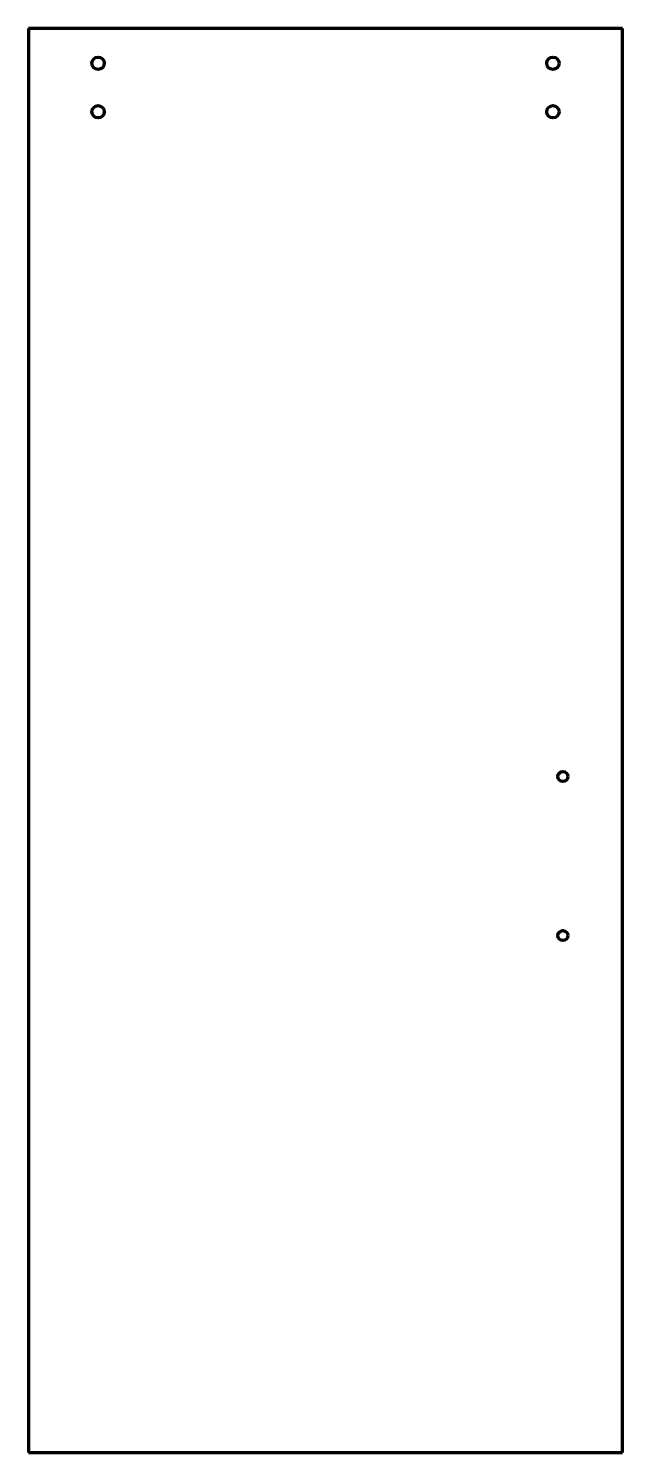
# Model space of a CAD drawing. Header units: inches. Extents: x 0 to 29.9, y 0 to 71.6.
import ezdxf

# ---------------------------------------------------------------- set-up
doc = ezdxf.new("R2010")
doc.units = ezdxf.units.IN
doc.header["$MEASUREMENT"] = 0
doc.layers.add('1', color=7, linetype='Continuous')

msp = doc.modelspace()

# ---------------------------------------------------------------- linework, layer by layer
at = {"color": 7, "lineweight": 90}
for p, q in [((0, 71.625), (0, 0)), ((29.875, 71.625), (0, 71.625)), ((29.875, 0), (29.875, 71.625)), ((0, 0), (29.875, 0))]:
    msp.add_line(p, q, dxfattribs=at)
at = {"layer": '1', "color": 1, "lineweight": 90}
for centre, radius in [((3.5, 69.875), 0.3125), ((26.375, 69.875), 0.3125), ((3.5, 67.4375), 0.3125), ((26.375, 67.4375), 0.3125), ((26.875, 34), 0.25), ((26.875, 26), 0.25)]:
    msp.add_circle(centre, radius, dxfattribs=at)

doc.saveas('drawing.dxf')
